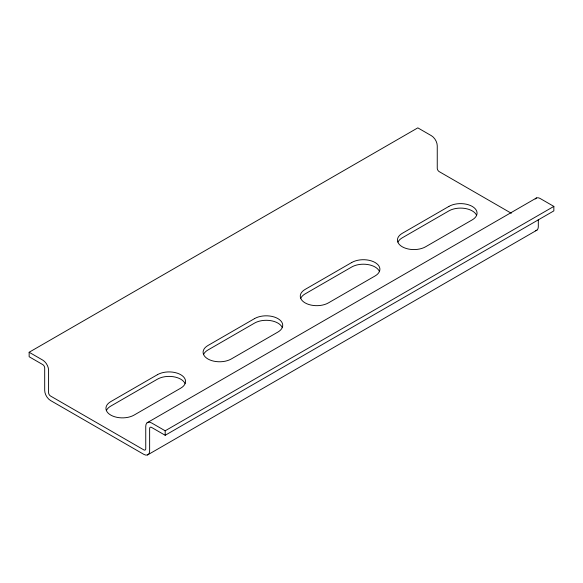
<?xml version="1.0" encoding="UTF-8"?>
<svg xmlns="http://www.w3.org/2000/svg" width="583" height="583" viewBox="0 0 583 583"><rect width="100%" height="100%" fill="white"/><g stroke="black" fill="none" stroke-linecap="round" stroke-linejoin="round"><path stroke-width="0.87" d="M535.201 199A8.242 4.759 60 0 1 540.244 198.548L553.85 206.404L553.85 210.886L165.186 435.282L151.58 427.426A2.747 1.589 60 0 0 149.634 428.549L149.634 450.994A8.242 4.759 60 0 1 143.804 454.354L50.524 400.499A8.242 4.759 60 0 1 44.694 390.406L44.694 367.968A2.747 1.589 60 0 0 42.756 364.601L29.15 356.745L29.15 352.256L417.814 127.859L431.42 135.715A8.242 4.759 60 0 1 437.25 145.816L437.25 168.254A2.747 1.589 60 0 0 439.196 171.621L511.306 213.254M147.113 422.77L536.498 197.958M29.15 352.256L42.756 360.112A8.242 4.759 60 0 1 48.586 370.205L48.586 392.65A2.747 1.589 60 0 0 50.524 396.017L143.804 449.872A2.747 1.589 60 0 0 145.75 448.75L145.75 426.304A8.242 4.759 60 0 1 151.58 422.945L165.186 430.793L553.85 206.404M147.557 454.944L536.943 230.139M538.306 219.412L538.306 226.598A8.242 4.759 60 0 1 535.391 230.744M165.186 430.793L165.186 435.282M203.671 354.282A16.492 9.517 0 0 1 207.934 350.011L254.574 323.084A16.492 9.517 0 0 1 282.165 327.354M398 242.083A16.492 9.517 0 0 1 402.27 237.813L448.91 210.886A16.492 9.517 0 0 1 476.5 215.156M300.835 298.183A16.492 9.517 0 0 1 305.106 293.912L351.746 266.985A16.492 9.517 0 0 1 379.329 271.255M106.5 410.381A16.492 9.517 0 0 1 110.77 406.111L157.41 379.183A16.492 9.517 0 0 1 185 383.454M157.41 374.694L110.77 401.621A16.492 9.517 0 0 0 110.77 415.089A16.492 9.517 0 0 0 134.09 415.089L180.73 388.161A16.492 9.517 0 0 0 180.73 374.694A16.492 9.517 0 0 0 157.41 374.694M254.574 318.595L207.934 345.522A16.492 9.517 0 0 0 207.934 358.99A16.492 9.517 0 0 0 231.254 358.99L277.894 332.062A16.492 9.517 0 0 0 277.894 318.595A16.492 9.517 0 0 0 254.574 318.595M351.746 262.496L305.106 289.43A16.492 9.517 0 0 0 305.106 302.89A16.492 9.517 0 0 0 328.426 302.89L375.066 275.963A16.492 9.517 0 0 0 375.066 262.496A16.492 9.517 0 0 0 351.746 262.496M448.91 206.404L402.27 233.331A16.492 9.517 0 0 0 402.27 246.791A16.492 9.517 0 0 0 425.59 246.791L472.23 219.864A16.492 9.517 0 0 0 472.23 206.404A16.492 9.517 0 0 0 448.91 206.404"/></g></svg>
